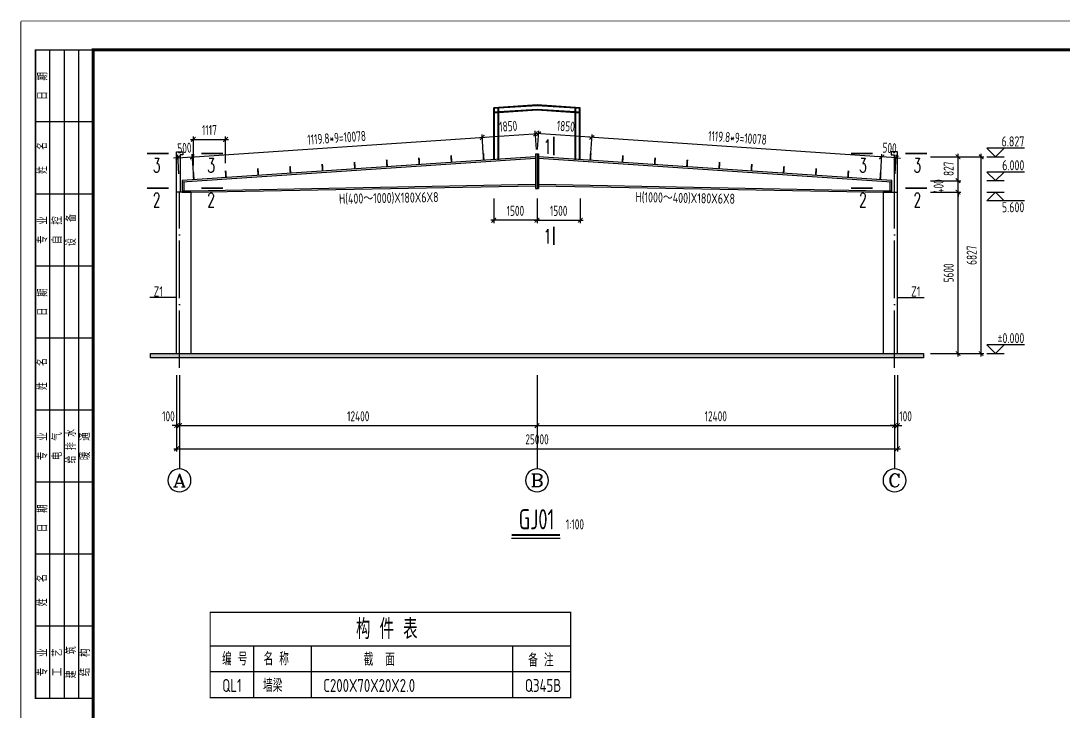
# Model space of a CAD drawing. Extents: x 287065 to 1473467, y 284802 to 344222.
# Drawn here: x 1255547 to 1291693, y 302877 to 326832 of the extents above; entities that cross this region are included whole.
import ezdxf
from ezdxf.enums import TextEntityAlignment as Align

# ---------------------------------------------------------------- set-up
doc = ezdxf.new("R2010")
doc.units = 0
doc.header["$LTSCALE"] = 1000
doc.linetypes.add('DOTE', pattern=[2.42, 2, -0.2, 0.02, -0.2])
doc.layers.get('0').update_dxf_attribs({"linetype": 'CONTINUOUS'})
doc.layers.get('DEFPOINTS').update_dxf_attribs({"linetype": 'CONTINUOUS'})
for name, color, linetype in [('AXIS', 8, 'DOTE'), ('AXIS_DIM', 3, 'CONTINUOUS'), ('AXIS_TEXT', 3, 'CONTINUOUS'), ('COLU', 7, 'CONTINUOUS'), ('FRAME', 3, 'CONTINUOUS'), ('SYMB', 7, 'CONTINUOUS'), ('TEXT', 7, 'CONTINUOUS'), ('THIN', 7, 'CONTINUOUS'), ('剖面', 3, 'CONTINUOUS'), ('地脚线', 7, 'CONTINUOUS'), ('填充', 8, 'CONTINUOUS'), ('檩条', 7, 'CONTINUOUS')]:
    doc.layers.add(name, color=color, linetype=linetype)
doc.layers.add('AXIS-DIM', color=3, linetype='CONTINUOUS', lineweight=15)
doc.styles.add('_TCH_AXIS', font='COMPLEX', dxfattribs={"bigfont": 'GBCBIG'})
doc.styles.add('COMPLEX', font='COMPLEX')
doc.styles.add('DXFS', font='txt.shx', dxfattribs={"width": 0.7, "bigfont": 'dxfs.shx'})
doc.styles.add('hztxt', font='tssdeng.shx', dxfattribs={"width": 0.7, "height": 10, "bigfont": 'tssdchn.shx'})
doc.styles.get("Standard").update_dxf_attribs({"font": 'tssdeng.shx', "width": 0.7, "bigfont": 'hztxt.shx'})
doc.styles.add('TSSD_Dimension', font='tssdeng.shx', dxfattribs={"width": 0.7, "bigfont": 'hztxt.shx'})
doc.styles.add('TSSD_Rein', font='tssdeng.shx', dxfattribs={"width": 0.7, "bigfont": 'hztxt.shx'})
doc.dimstyles.new('TSSD_100_100', dxfattribs={"dimtxt": 350, "dimasz": 150, "dimexe": 100, "dimexo": 250, "dimgap": 150, "dimtad": 1, "dimdec": 0, "dimzin": 0, "dimdsep": 46, "dimtxsty": 'TSSD_Dimension', "dimblk": 'ARCHTICK', "dimcen": 0, "dimdle": 100, "dimclrd": 3, "dimclre": 3, "dimclrt": 7, "dimadec": 0, "dimazin": 0, "dimtfac": 1, "dimtdec": 0, "dimtix": 1, "dimtmove": 2, "dimatfit": 3, "dimfxl": 100, "dimtolj": 1, "dimtzin": 0, "dimarcsym": 0})
doc.dimstyles.new('TSSD_100_100$0', dxfattribs={"dimtxt": 350, "dimasz": 100, "dimexe": 100, "dimexo": 250, "dimgap": 100, "dimtad": 1, "dimdec": 0, "dimzin": 0, "dimdsep": 46, "dimtxsty": 'TSSD_Rein', "dimblk": 'ARCHTICK', "dimcen": 0, "dimdle": 100, "dimclrt": 7, "dimadec": 0, "dimazin": 0, "dimtfac": 1, "dimtdec": 0, "dimtix": 1, "dimtmove": 2, "dimatfit": 3, "dimfxl": 100, "dimtolj": 1, "dimtzin": 0, "dimarcsym": 0})

# ---------------------------------------------------------------- blocks, each defined once
blk = doc.blocks.new('A$C2F0C53E4')
at = {"layer": 'FRAME', "lineweight": 18}
blk.add_line((0, 0), (0, 42000), dxfattribs=at)
at = {"layer": 'FRAME'}
for points in [[(10, 42010, 20, 20, 0), (10, 10, 20, 20, 0), (59410, 10, 20, 20, 0), (59410, 42010, 20, 20, 0)], [(2510, 41010, 100, 100, 0), (2510, 1010, 100, 100, 0), (58410, 1010, 100, 100, 0), (58410, 41010, 100, 100, 0)]]:
    blk.add_lwpolyline(points, format="xyseb", close=True, dxfattribs=at)
blk.add_lwpolyline([(2510, 41010, 50, 50, 0), (510, 41010, 50, 50, 0), (510, 18510, 50, 50, 0), (2510, 18510, 50, 50, 0)], format="xyseb", dxfattribs=at)
for points in [[(1010, 18510), (1010, 41010)], [(1510, 18510), (1510, 41010)], [(2010, 18510), (2010, 41010)], [(2510, 38510), (510, 38510)], [(2510, 36010), (510, 36010)], [(2510, 33510), (510, 33510)], [(2510, 31010), (510, 31010)], [(2510, 28510), (510, 28510)], [(2510, 26010), (510, 26010)], [(2510, 23510), (510, 23510)], [(2510, 21010), (510, 21010)]]:
    blk.add_lwpolyline(points, dxfattribs=at)
at = {"layer": 'FRAME', "char_height": 300, "attachment_point": 5, "rotation": 90, "style": 'DXFS'}
for s, insert, width in [('{\\f宋体|b0|i0|c134|p2;日\\Ftxt.shx,dxfs.shx|c134;  \\f宋体|b0|i0|c134|p2;期\\P}', (760, 39760), 1132.5), ('姓   名', (760, 37260), 1185), ('{\\f宋体|b0|i0|c134|p2;专\\Ftxt.shx,dxfs.shx|c134;  \\f宋体|b0|i0|c134|p2;业\\P}', (760, 34760), 1203.38), ('{\\f宋体|b0|i0|c134|p2;自\\Ftxt.shx,dxfs.shx|c134;  \\f宋体|b0|i0|c134|p2;控\\P}', (1260, 34760), 1148.25), ('设   备', (1760, 34760), 1227), ('{\\f宋体|b0|i0|c134|p2;日\\Ftxt.shx,dxfs.shx|c134;  \\f宋体|b0|i0|c134|p2;期\\P}', (760, 32260), 1132.5), ('姓   名', (760, 29760), 1185), ('{\\f宋体|b0|i0|c134|p2;专\\Ftxt.shx,dxfs.shx|c134;  \\f宋体|b0|i0|c134|p2;业\\P}', (760, 27260), 1203.38), ('{\\f宋体|b0|i0|c134|p2;电\\Ftxt.shx,dxfs.shx|c134;  \\f宋体|b0|i0|c134|p2;气\\P}', (1260, 27260), 1182.38), ('给 排 水', (1760, 27260), 1352.62), ('{\\f宋体|b0|i0|c134|p2;暖\\Ftxt.shx,dxfs.shx|c134;  \\f宋体|b0|i0|c134|p2;通\\P}', (2230, 27260), 1200.75), ('{\\f宋体|b0|i0|c134|p2;日\\Ftxt.shx,dxfs.shx|c134;  \\f宋体|b0|i0|c134|p2;期\\P}', (760, 24760), 1132.5), ('姓   名', (760, 22260), 1185), ('{\\f宋体|b0|i0|c134|p2;专\\Ftxt.shx,dxfs.shx|c134;  \\f宋体|b0|i0|c134|p2;业\\P}', (760, 19760), 1203.38), ('{\\f宋体|b0|i0|c134|p2;工\\Ftxt.shx,dxfs.shx|c134;  \\f宋体|b0|i0|c134|p2;艺\\P}', (1260, 19760), 1177.12), ('建   筑', (1760, 19760), 1206), ('{\\f宋体|b0|i0|c134|p2;结\\Ftxt.shx,dxfs.shx|c134;  \\f宋体|b0|i0|c134|p2;构\\P}', (2230, 19760), 1192.88)]:
    blk.add_mtext(s, dxfattribs=dict(at, insert=insert, width=width))
blk = doc.blocks.new('_ARCHTICK')
at = {"color": 0}
blk.add_lwpolyline([(-0.53, -0.53, 0.25, 0.25, 0), (0.53, 0.53, 0.5, 0.5, 0)], format="xyseb", dxfattribs=at)
blk = doc.blocks.new('*D609')
at = {"layer": 'AXIS_DIM', "color": 3, "lineweight": -2}
for p, q in [((1261047, 314535), (1261047, 312685)), ((1273447, 314535), (1273447, 312685)), ((1260947, 312785), (1273547, 312785))]:
    blk.add_line(p, q, dxfattribs=at)
at = {"layer": 'DEFPOINTS', "color": 0}
for p in [(1261047, 314785), (1273447, 314785), (1273447, 312785)]:
    blk.add_point(p, dxfattribs=at)
at = {"layer": 'AXIS_DIM', "color": 3, "lineweight": -2, "xscale": 150, "yscale": 150, "zscale": 150, "rotation": 180}
blk.add_blockref('_ARCHTICK', (1261047, 312785), dxfattribs=at)
at = {"layer": 'AXIS_DIM', "color": 3, "lineweight": -2, "xscale": 150, "yscale": 150, "zscale": 150}
blk.add_blockref('_ARCHTICK', (1273447, 312785), dxfattribs=at)
at = {"layer": 'AXIS_DIM', "color": 7, "insert": (1267247, 313110), "char_height": 350, "attachment_point": 5, "style": 'TSSD_Dimension'}
blk.add_mtext('\\A1;12400', dxfattribs=at)
blk = doc.blocks.new('*D610')
at = {"layer": 'AXIS_DIM', "color": 3, "lineweight": -2}
for p, q in [((1273447, 314535), (1273447, 312685)), ((1285847, 314535), (1285847, 312685)), ((1273347, 312785), (1285947, 312785))]:
    blk.add_line(p, q, dxfattribs=at)
at = {"layer": 'DEFPOINTS', "color": 0}
for p in [(1273447, 314785), (1285847, 314785), (1285847, 312785)]:
    blk.add_point(p, dxfattribs=at)
at = {"layer": 'AXIS_DIM', "color": 3, "lineweight": -2, "xscale": 150, "yscale": 150, "zscale": 150, "rotation": 180}
blk.add_blockref('_ARCHTICK', (1273447, 312785), dxfattribs=at)
at = {"layer": 'AXIS_DIM', "color": 3, "lineweight": -2, "xscale": 150, "yscale": 150, "zscale": 150}
blk.add_blockref('_ARCHTICK', (1285847, 312785), dxfattribs=at)
at = {"layer": 'AXIS_DIM', "color": 7, "insert": (1279647, 313110), "char_height": 350, "attachment_point": 5, "style": 'TSSD_Dimension'}
blk.add_mtext('\\A1;12400', dxfattribs=at)
blk = doc.blocks.new('*D611')
at = {"layer": 'AXIS_DIM', "color": 3, "lineweight": -2}
for p, q in [((1285847, 314535), (1285847, 312685)), ((1285947, 314535), (1285947, 312685)), ((1285847, 312785), (1285697, 312785)), ((1285847, 312785), (1285947, 312785)), ((1285947, 312785), (1286097, 312785))]:
    blk.add_line(p, q, dxfattribs=at)
at = {"layer": 'DEFPOINTS', "color": 0}
for p in [(1285847, 314785), (1285947, 314785), (1285947, 312785)]:
    blk.add_point(p, dxfattribs=at)
at = {"layer": 'AXIS_DIM', "color": 3, "lineweight": -2, "xscale": 150, "yscale": 150, "zscale": 150}
blk.add_blockref('_ARCHTICK', (1285847, 312785), dxfattribs=at)
at = {"layer": 'AXIS_DIM', "color": 3, "lineweight": -2, "xscale": 150, "yscale": 150, "zscale": 150, "rotation": 180}
blk.add_blockref('_ARCHTICK', (1285947, 312785), dxfattribs=at)
at = {"layer": 'AXIS_DIM', "color": 7, "insert": (1286229, 313110), "char_height": 350, "attachment_point": 5, "style": 'TSSD_Dimension'}
blk.add_mtext('\\A1;100', dxfattribs=at)
blk = doc.blocks.new('*D612')
at = {"layer": 'AXIS_DIM', "color": 3, "lineweight": -2}
for p, q in [((1260947, 314535), (1260947, 311885)), ((1285947, 314535), (1285947, 311885)), ((1260847, 311985), (1286047, 311985))]:
    blk.add_line(p, q, dxfattribs=at)
at = {"layer": 'DEFPOINTS', "color": 0}
for p in [(1260947, 314785), (1285947, 314785), (1285947, 311985)]:
    blk.add_point(p, dxfattribs=at)
at = {"layer": 'AXIS_DIM', "color": 3, "lineweight": -2, "xscale": 150, "yscale": 150, "zscale": 150, "rotation": 180}
blk.add_blockref('_ARCHTICK', (1260947, 311985), dxfattribs=at)
at = {"layer": 'AXIS_DIM', "color": 3, "lineweight": -2, "xscale": 150, "yscale": 150, "zscale": 150}
blk.add_blockref('_ARCHTICK', (1285947, 311985), dxfattribs=at)
at = {"layer": 'AXIS_DIM', "color": 7, "insert": (1273447, 312310), "char_height": 350, "attachment_point": 5, "style": 'TSSD_Dimension'}
blk.add_mtext('\\A1;25000', dxfattribs=at)
blk = doc.blocks.new('_AXISO')
blk.add_circle((0, 0), 0.5)
at = {"layer": 'AXIS_TEXT', "style": 'COMPLEX', "width": 1.041667}
blk.add_attdef('A', text='', height=0.56, dxfattribs=at).set_placement((-0.25, -0.28), (0.25, -0.28), align=Align.FIT)
blk = doc.blocks.new('*D613')
at = {"layer": 'AXIS_DIM', "color": 3, "lineweight": -2}
for p, q in [((1260947, 314535), (1260947, 312685)), ((1261047, 314535), (1261047, 312685)), ((1260947, 312785), (1260797, 312785)), ((1261047, 312785), (1260947, 312785)), ((1261047, 312785), (1261197, 312785))]:
    blk.add_line(p, q, dxfattribs=at)
at = {"layer": 'DEFPOINTS', "color": 0}
for p in [(1260947, 314785), (1261047, 314785), (1260947, 312785)]:
    blk.add_point(p, dxfattribs=at)
at = {"layer": 'AXIS_DIM', "color": 3, "lineweight": -2, "xscale": 150, "yscale": 150, "zscale": 150}
blk.add_blockref('_ARCHTICK', (1260947, 312785), dxfattribs=at)
at = {"layer": 'AXIS_DIM', "color": 3, "lineweight": -2, "xscale": 150, "yscale": 150, "zscale": 150, "rotation": 180}
blk.add_blockref('_ARCHTICK', (1261047, 312785), dxfattribs=at)
at = {"layer": 'AXIS_DIM', "color": 7, "insert": (1260665, 313110), "char_height": 350, "attachment_point": 5, "style": 'TSSD_Dimension'}
blk.add_mtext('\\A1;100', dxfattribs=at)
blk = doc.blocks.new('*D614')
at = {"layer": 'AXIS_DIM', "color": 3, "lineweight": -2}
for p, q in [((1271947, 320664), (1271947, 319814)), ((1273447, 320664), (1273447, 319814)), ((1273547, 319914), (1271847, 319914))]:
    blk.add_line(p, q, dxfattribs=at)
at = {"layer": 'DEFPOINTS', "color": 0}
for p in [(1271947, 320914), (1273447, 320914), (1271947, 319914)]:
    blk.add_point(p, dxfattribs=at)
at = {"layer": 'AXIS_DIM', "color": 3, "lineweight": -2, "xscale": 150, "yscale": 150, "zscale": 150, "rotation": 180}
blk.add_blockref('_ARCHTICK', (1271947, 319914), dxfattribs=at)
at = {"layer": 'AXIS_DIM', "color": 3, "lineweight": -2, "xscale": 150, "yscale": 150, "zscale": 150}
blk.add_blockref('_ARCHTICK', (1273447, 319914), dxfattribs=at)
at = {"layer": 'AXIS_DIM', "color": 7, "insert": (1272697, 320239), "char_height": 350, "attachment_point": 5, "style": 'TSSD_Dimension'}
blk.add_mtext('\\A1;1500', dxfattribs=at)
blk = doc.blocks.new('*D615')
at = {"layer": 'AXIS_DIM', "color": 3, "lineweight": -2}
for p, q in [((1273447, 320664), (1273447, 319814)), ((1274947, 320664), (1274947, 319814)), ((1273347, 319914), (1275047, 319914))]:
    blk.add_line(p, q, dxfattribs=at)
at = {"layer": 'DEFPOINTS', "color": 0}
for p in [(1273447, 320914), (1274947, 320914), (1274947, 319914)]:
    blk.add_point(p, dxfattribs=at)
at = {"layer": 'AXIS_DIM', "color": 3, "lineweight": -2, "xscale": 150, "yscale": 150, "zscale": 150, "rotation": 180}
blk.add_blockref('_ARCHTICK', (1273447, 319914), dxfattribs=at)
at = {"layer": 'AXIS_DIM', "color": 3, "lineweight": -2, "xscale": 150, "yscale": 150, "zscale": 150}
blk.add_blockref('_ARCHTICK', (1274947, 319914), dxfattribs=at)
at = {"layer": 'AXIS_DIM', "color": 7, "insert": (1274197, 320239), "char_height": 350, "attachment_point": 5, "style": 'TSSD_Dimension'}
blk.add_mtext('\\A1;1500', dxfattribs=at)
blk = doc.blocks.new('*D616')
at = {"layer": 'AXIS_DIM', "color": 3, "lineweight": -2}
for p, q in [((1261392, 322104), (1271647, 322793)), ((1271584, 322238), (1271540, 322886)), ((1261529, 321562), (1261485, 322210))]:
    blk.add_line(p, q, dxfattribs=at)
at = {"layer": 'DEFPOINTS', "color": 0}
for p in [(1271547, 322787), (1271601, 321988), (1261546, 321312)]:
    blk.add_point(p, dxfattribs=at)
at = {"layer": 'AXIS_DIM', "color": 3, "lineweight": -2, "xscale": 150, "yscale": 150, "zscale": 150}
for p, rotation in [((1271547, 322787), 3.846536678517954), ((1261492, 322111), 183.846536678518)]:
    blk.add_blockref('_ARCHTICK', p, dxfattribs=dict(at, rotation=rotation))
at = {"layer": 'AXIS_DIM', "color": 7, "insert": (1266498, 322773), "char_height": 350, "attachment_point": 5, "rotation": 3.8465, "style": 'TSSD_Dimension'}
blk.add_mtext('\\A1;1119.8*9=10078', dxfattribs=at)
blk = doc.blocks.new('*D617')
at = {"layer": 'AXIS_DIM', "color": 3, "lineweight": -2}
for p, q in [((1271447, 322780), (1273493, 322917)), ((1271584, 322238), (1271540, 322886)), ((1273430, 322362), (1273387, 323010))]:
    blk.add_line(p, q, dxfattribs=at)
at = {"layer": 'DEFPOINTS', "color": 0}
for p in [(1273393, 322911), (1273447, 322112), (1271601, 321988)]:
    blk.add_point(p, dxfattribs=at)
at = {"layer": 'AXIS_DIM', "color": 3, "lineweight": -2, "xscale": 150, "yscale": 150, "zscale": 150}
for p, rotation in [((1271547, 322787), 183.8465366785145), ((1273393, 322911), 3.846536678514429)]:
    blk.add_blockref('_ARCHTICK', p, dxfattribs=dict(at, rotation=rotation))
at = {"layer": 'AXIS_DIM', "color": 7, "insert": (1272448, 323173), "char_height": 350, "attachment_point": 5, "rotation": 3.8465, "style": 'TSSD_Dimension'}
blk.add_mtext('\\A1;1850', dxfattribs=at)
blk = doc.blocks.new('*D618')
at = {"layer": 'AXIS_DIM', "color": 3, "lineweight": -2}
for p, q in [((1260993, 322077), (1260844, 322067)), ((1261030, 321528), (1260987, 322177)), ((1260993, 322077), (1261492, 322111)), ((1261529, 321562), (1261485, 322210)), ((1261492, 322111), (1261642, 322121))]:
    blk.add_line(p, q, dxfattribs=at)
at = {"layer": 'DEFPOINTS', "color": 0}
for p in [(1261492, 322111), (1261047, 321279), (1261546, 321312)]:
    blk.add_point(p, dxfattribs=at)
at = {"layer": 'AXIS_DIM', "color": 3, "lineweight": -2, "xscale": 150, "yscale": 150, "zscale": 150}
for p, rotation in [((1260993, 322077), 3.846536678525716), ((1261492, 322111), 183.8465366785258)]:
    blk.add_blockref('_ARCHTICK', p, dxfattribs=dict(at, rotation=rotation))
at = {"layer": 'AXIS_DIM', "color": 7, "insert": (1261221, 322418), "char_height": 350, "attachment_point": 5, "rotation": 3.8465, "style": 'TSSD_Dimension'}
blk.add_mtext('\\A1;500', dxfattribs=at)
blk = doc.blocks.new('*D619')
at = {"layer": 'AXIS_DIM', "color": 3, "lineweight": -2}
for p, q in [((1285502, 322104), (1275247, 322793)), ((1275310, 322238), (1275354, 322886)), ((1285365, 321562), (1285408, 322210))]:
    blk.add_line(p, q, dxfattribs=at)
at = {"layer": 'DEFPOINTS', "color": 0}
for p in [(1275347, 322787), (1275293, 321988), (1285348, 321312)]:
    blk.add_point(p, dxfattribs=at)
at = {"layer": 'AXIS_DIM', "color": 3, "lineweight": -2, "xscale": 150, "yscale": 150, "zscale": 150}
for p, rotation in [((1275347, 322787), 176.153463321482), ((1285402, 322111), 356.153463321482)]:
    blk.add_blockref('_ARCHTICK', p, dxfattribs=dict(at, rotation=rotation))
at = {"layer": 'AXIS_DIM', "color": 7, "insert": (1280396, 322773), "char_height": 350, "attachment_point": 5, "rotation": 356.1535, "style": 'TSSD_Dimension'}
blk.add_mtext('\\A1;1119.8*9=10078', dxfattribs=at)
blk = doc.blocks.new('*D620')
at = {"layer": 'AXIS_DIM', "color": 3, "lineweight": -2}
for p, q in [((1275447, 322780), (1273401, 322917)), ((1273464, 322362), (1273507, 323010)), ((1275310, 322238), (1275354, 322886))]:
    blk.add_line(p, q, dxfattribs=at)
at = {"layer": 'DEFPOINTS', "color": 0}
for p in [(1273501, 322911), (1273447, 322112), (1275293, 321988)]:
    blk.add_point(p, dxfattribs=at)
at = {"layer": 'AXIS_DIM', "color": 3, "lineweight": -2, "xscale": 150, "yscale": 150, "zscale": 150}
for p, rotation in [((1273501, 322911), 176.1534633214856), ((1275347, 322787), 356.1534633214856)]:
    blk.add_blockref('_ARCHTICK', p, dxfattribs=dict(at, rotation=rotation))
at = {"layer": 'AXIS_DIM', "color": 7, "insert": (1274446, 323173), "char_height": 350, "attachment_point": 5, "rotation": 356.1535, "style": 'TSSD_Dimension'}
blk.add_mtext('\\A1;1850', dxfattribs=at)
blk = doc.blocks.new('*D621')
at = {"layer": 'AXIS_DIM', "color": 3, "lineweight": -2}
for p, q in [((1285402, 322111), (1285252, 322121)), ((1285365, 321562), (1285408, 322210)), ((1285901, 322077), (1285402, 322111)), ((1285864, 321528), (1285907, 322177)), ((1285901, 322077), (1286050, 322067))]:
    blk.add_line(p, q, dxfattribs=at)
at = {"layer": 'DEFPOINTS', "color": 0}
for p in [(1285402, 322111), (1285348, 321312), (1285847, 321279)]:
    blk.add_point(p, dxfattribs=at)
at = {"layer": 'AXIS_DIM', "color": 3, "lineweight": -2, "xscale": 150, "yscale": 150, "zscale": 150}
for p, rotation in [((1285402, 322111), 356.1534633214742), ((1285901, 322077), 176.1534633214742)]:
    blk.add_blockref('_ARCHTICK', p, dxfattribs=dict(at, rotation=rotation))
at = {"layer": 'AXIS_DIM', "color": 7, "insert": (1285673, 322418), "char_height": 350, "attachment_point": 5, "rotation": 356.1535, "style": 'TSSD_Dimension'}
blk.add_mtext('\\A1;500', dxfattribs=at)
blk = doc.blocks.new('*D622')
at = {"layer": 'AXIS_DIM', "color": 3, "lineweight": -2}
for p, q in [((1261529, 321812), (1261529, 322817)), ((1262646, 321887), (1262646, 322817)), ((1261429, 322717), (1262746, 322717))]:
    blk.add_line(p, q, dxfattribs=at)
at = {"layer": 'DEFPOINTS', "color": 0}
for p in [(1262646, 322717), (1261529, 321562), (1262646, 321637)]:
    blk.add_point(p, dxfattribs=at)
at = {"layer": 'AXIS_DIM', "color": 3, "lineweight": -2, "xscale": 150, "yscale": 150, "zscale": 150, "rotation": 180}
blk.add_blockref('_ARCHTICK', (1261529, 322717), dxfattribs=at)
at = {"layer": 'AXIS_DIM', "color": 3, "lineweight": -2, "xscale": 150, "yscale": 150, "zscale": 150}
blk.add_blockref('_ARCHTICK', (1262646, 322717), dxfattribs=at)
at = {"layer": 'AXIS_DIM', "color": 7, "insert": (1262088, 323042), "char_height": 350, "attachment_point": 5, "style": 'TSSD_Dimension'}
blk.add_mtext('\\A1;1117', dxfattribs=at)
blk = doc.blocks.new('*D623')
at = {"layer": 'AXIS-DIM', "color": 3, "lineweight": -2}
for p, q in [((1288047, 315185), (1288047, 320985)), ((1287097, 320885), (1288147, 320885)), ((1287097, 315285), (1288147, 315285))]:
    blk.add_line(p, q, dxfattribs=at)
at = {"layer": 'DEFPOINTS', "color": 0}
for p in [(1286847, 320885, -100), (1288047, 320885), (1286847, 315285, -100)]:
    blk.add_point(p, dxfattribs=at)
at = {"layer": 'AXIS-DIM', "color": 3, "lineweight": -2, "xscale": 150, "yscale": 150, "zscale": 150}
for p, rotation in [((1288047, 320885), 90), ((1288047, 315285), 270)]:
    blk.add_blockref('_ARCHTICK', p, dxfattribs=dict(at, rotation=rotation))
at = {"layer": 'AXIS-DIM', "color": 7, "insert": (1287722, 318085), "char_height": 350, "attachment_point": 5, "rotation": 90, "style": 'TSSD_Dimension'}
blk.add_mtext('\\A1;5600', dxfattribs=at)
blk = doc.blocks.new('*D624')
at = {"layer": 'AXIS-DIM', "color": 3, "lineweight": -2}
for p, q in [((1287097, 322112), (1288947, 322112)), ((1288847, 315185), (1288847, 322212)), ((1287097, 315285), (1288947, 315285))]:
    blk.add_line(p, q, dxfattribs=at)
at = {"layer": 'DEFPOINTS', "color": 0}
for p in [(1286847, 322112, -100), (1288847, 322112), (1286847, 315285, -100)]:
    blk.add_point(p, dxfattribs=at)
at = {"layer": 'AXIS-DIM', "color": 3, "lineweight": -2, "xscale": 150, "yscale": 150, "zscale": 150}
for p, rotation in [((1288847, 322112), 90), ((1288847, 315285), 270)]:
    blk.add_blockref('_ARCHTICK', p, dxfattribs=dict(at, rotation=rotation))
at = {"layer": 'AXIS-DIM', "color": 7, "insert": (1288522, 318699), "char_height": 350, "attachment_point": 5, "rotation": 90, "style": 'TSSD_Dimension'}
blk.add_mtext('\\A1;6827', dxfattribs=at)
blk = doc.blocks.new('*D625')
at = {"layer": 'AXIS-DIM', "color": 3, "lineweight": -2}
for p, q in [((1288047, 321285), (1288047, 321435)), ((1287097, 321285), (1288147, 321285)), ((1288047, 320885), (1288047, 321285)), ((1287097, 320885), (1288147, 320885)), ((1288047, 320885), (1288047, 320735))]:
    blk.add_line(p, q, dxfattribs=at)
at = {"layer": 'DEFPOINTS', "color": 0}
for p in [(1286847, 321285), (1288047, 321285), (1286847, 320885)]:
    blk.add_point(p, dxfattribs=at)
at = {"layer": 'AXIS-DIM', "color": 3, "lineweight": -2, "xscale": 150, "yscale": 150, "zscale": 150}
for p, rotation in [((1288047, 321285), 270), ((1288047, 320885), 90)]:
    blk.add_blockref('_ARCHTICK', p, dxfattribs=dict(at, rotation=rotation))
at = {"layer": 'AXIS-DIM', "color": 7, "insert": (1287372, 321085), "char_height": 350, "attachment_point": 5, "rotation": 90, "style": 'TSSD_Dimension'}
blk.add_mtext('\\A1;400', dxfattribs=at)
blk = doc.blocks.new('*D626')
at = {"layer": 'AXIS-DIM', "color": 3, "lineweight": -2}
for p, q in [((1287097, 322112), (1288147, 322112)), ((1288047, 321185), (1288047, 322212)), ((1287097, 321285), (1288147, 321285))]:
    blk.add_line(p, q, dxfattribs=at)
at = {"layer": 'DEFPOINTS', "color": 0}
for p in [(1286847, 322112), (1288047, 322112), (1286847, 321285)]:
    blk.add_point(p, dxfattribs=at)
at = {"layer": 'AXIS-DIM', "color": 3, "lineweight": -2, "xscale": 150, "yscale": 150, "zscale": 150}
for p, rotation in [((1288047, 322112), 90), ((1288047, 321285), 270)]:
    blk.add_blockref('_ARCHTICK', p, dxfattribs=dict(at, rotation=rotation))
at = {"layer": 'AXIS-DIM', "color": 7, "insert": (1287722, 321699), "char_height": 350, "attachment_point": 5, "rotation": 90, "style": 'TSSD_Dimension'}
blk.add_mtext('\\A1;827', dxfattribs=at)

msp = doc.modelspace()

# ---------------------------------------------------------------- linework, layer by layer
at = {"layer": 'AXIS'}
for p, q in [((1261046.971, 314785.494), (1261046.971, 320885.494)), ((1285846.971, 314785.494), (1285846.971, 320885.494))]:
    msp.add_line(p, q, dxfattribs=at)
at = {"layer": 'AXIS_TEXT'}
for p, q in [((1261046.971, 314535.494), (1261046.971, 311285.494)), ((1273446.971, 314535.494), (1273446.971, 311285.494)), ((1285846.971, 314535.494), (1285846.971, 311285.494))]:
    msp.add_line(p, q, dxfattribs=at)
at = {"layer": 'COLU'}
for p, q in [((1261446.971, 320886.395), (1261446.971, 315285.494)), ((1285446.971, 320886.395), (1285446.971, 315285.494))]:
    msp.add_line(p, q, dxfattribs=at)
at = {"layer": 'COLU', "color": 8}
for points in [[(1271946.971, 322011.641), (1271946.971, 323811.641)], [(1271971.971, 322011.641), (1271971.971, 323813.322)], [(1272101.971, 322011.641), (1272101.971, 323822.062)], [(1272126.971, 322011.641), (1272126.971, 323823.743)], [(1274766.971, 322011.641), (1274766.971, 323823.743)], [(1274791.971, 322011.641), (1274791.971, 323822.062)], [(1274921.971, 322011.641), (1274921.971, 323813.322)], [(1274946.971, 322011.641), (1274946.971, 323811.641)]]:
    msp.add_lwpolyline(points, dxfattribs=at)
at = {"layer": 'COLU'}
for points in [[(1260946.971, 315285.494), (1260946.971, 322286.395), (1261166.971, 322286.395), (1261166.971, 322186.395), (1261066.971, 322186.395), (1261066.971, 320886.395)], [(1285946.971, 315285.494), (1285946.971, 322286.395), (1285726.971, 322286.395), (1285726.971, 322186.395), (1285826.971, 322186.395), (1285826.971, 320886.395)], [(1261446.971, 320886.395), (1260946.971, 320886.395)], [(1285446.971, 320886.395), (1285946.971, 320886.395)]]:
    msp.add_lwpolyline(points, dxfattribs=at)
at = {"layer": 'TEXT'}
for p, q in [((1260946.971, 317228.381), (1260022.516, 317228.381)), ((1285946.971, 317228.381), (1286871.427, 317228.381)), ((1272567.359, 308885.494), (1274246.083, 308885.494)), ((1262112.831, 305148.086), (1274612.482, 305148.086)), ((1263612.922, 305148.086), (1263612.922, 303348.086)), ((1265612.691, 305148.086), (1265612.691, 303348.086)), ((1272612.46, 303348.086), (1272612.46, 305148.086)), ((1262112.831, 304248.086), (1274612.482, 304248.086)), ((1262112.831, 304248.086), (1274612.482, 304248.086))]:
    msp.add_line(p, q, dxfattribs=at)
at = {"layer": 'TEXT', "const_width": 60, "elevation": -200}
for points in [[(1274034.32, 322812.645), (1274034.32, 322167.401)], [(1274034.32, 319693.808), (1274034.32, 319048.563)]]:
    msp.add_lwpolyline(points, dxfattribs=at)
at = {"layer": 'TEXT'}
for points, const_width in [([(1259920.093, 322231.356), (1260673.232, 322231.356)], 60), ([(1261807.037, 322231.356), (1262560.177, 322231.356)], 60), ([(1285086.905, 322231.356), (1284333.765, 322231.356)], 60), ([(1286973.85, 322231.356), (1286220.71, 322231.356)], 60), ([(1259920.093, 321029.731), (1260673.232, 321029.731)], 60), ([(1261807.037, 321029.731), (1262560.177, 321029.731)], 60), ([(1285086.905, 321029.731), (1284333.765, 321029.731)], 60), ([(1286973.85, 321029.731), (1286220.71, 321029.731)], 60), ([(1274246.083, 308985.494), (1272567.359, 308985.494)], 70), ([(1274612.482, 303348.086), (1274612.482, 306305.262), (1262112.831, 306305.262), (1262112.831, 303348.086), (1274612.482, 303348.086)], 45)]:
    msp.add_lwpolyline(points, dxfattribs=dict(at, const_width=const_width))
at = {"layer": 'THIN'}
for points in [[(1290347.244, 322412.494), (1289046.956, 322412.494), (1289346.956, 322112.494), (1289646.956, 322412.494)], [(1289046.956, 322112.494), (1289646.956, 322112.494)], [(1290347.244, 321585.494), (1289046.956, 321585.494), (1289346.956, 321285.494), (1289646.956, 321585.494)], [(1289046.956, 321285.494), (1289646.956, 321285.494)], [(1290347.244, 320585.494), (1289046.956, 320585.494), (1289346.956, 320885.494), (1289646.956, 320585.494)], [(1289046.956, 320885.494), (1289646.956, 320885.494)]]:
    msp.add_lwpolyline(points, dxfattribs=at)
at = {"layer": 'THIN', "elevation": 100}
for points in [[(1290347.244, 315585.494), (1289046.956, 315585.494), (1289346.956, 315285.494), (1289646.956, 315585.494)], [(1289046.956, 315285.494), (1289646.956, 315285.494)]]:
    msp.add_lwpolyline(points, dxfattribs=at)
at = {"layer": '剖面'}
for p, q in [((1273396.971, 322109.133), (1261146.971, 321285.494)), ((1273396.971, 322059.02), (1261146.971, 321235.381)), ((1273396.971, 322212.494), (1273396.971, 321012.186)), ((1273446.971, 322212.494), (1273446.971, 321012.186)), ((1273496.971, 322212.494), (1273496.971, 321012.186)), ((1285746.971, 321285.494), (1273496.971, 322109.133)), ((1285746.971, 321235.381), (1273496.971, 322059.02)), ((1261146.971, 321285.494), (1261146.971, 320886.381)), ((1261196.971, 321238.743), (1261196.971, 320936.381)), ((1261445.35, 320936.381), (1273396.971, 321161.657)), ((1261445.617, 320886.381), (1273396.971, 321111.246)), ((1273496.971, 321161.657), (1285448.592, 320936.381)), ((1273496.971, 321111.654), (1285448.326, 320886.381)), ((1285696.971, 320936.381), (1285696.971, 321238.743)), ((1285746.971, 320886.381), (1285746.971, 321285.494)), ((1261146.971, 320936.381), (1261445.35, 320936.381)), ((1261146.971, 320886.381), (1261445.617, 320886.381)), ((1285448.326, 320886.381), (1285746.971, 320886.381)), ((1285448.592, 320936.381), (1285746.971, 320936.381))]:
    msp.add_line(p, q, dxfattribs=at)
at = {"layer": '剖面', "color": 8}
for points in [[(1273446.971, 323912.494), (1271946.971, 323811.641)], [(1273448.648, 323887.551), (1272126.971, 323798.687)], [(1274766.971, 323798.687), (1273445.294, 323887.551)], [(1274946.971, 323811.641), (1273446.971, 323912.494)], [(1271946.971, 323656.291), (1271945.294, 323656.178)], [(1272101.971, 323797.006), (1271971.971, 323788.265)], [(1272101.971, 323666.712), (1271971.971, 323657.972)], [(1272101.971, 323641.656), (1271971.971, 323632.915)], [(1274766.971, 323668.393), (1273446.971, 323757.144), (1272126.971, 323668.393)], [(1274766.971, 323643.337), (1273446.971, 323732.088), (1272126.971, 323643.337)], [(1274921.971, 323788.265), (1274791.971, 323797.006)], [(1274921.971, 323657.972), (1274791.971, 323666.712)], [(1274921.971, 323632.915), (1274791.971, 323641.656)]]:
    msp.add_lwpolyline(points, dxfattribs=at)
at = {"layer": '剖面'}
for points in [[(1273396.971, 322212.494), (1273496.971, 322212.494)], [(1273396.971, 321012.186), (1273496.971, 321012.186)]]:
    msp.add_lwpolyline(points, dxfattribs=at)
at = {"layer": '地脚线'}
msp.add_lwpolyline([(1260046.971, 315135.494), (1260046.971, 315285.494), (1286846.971, 315285.494), (1286846.971, 315135.494)], close=True, dxfattribs=at)
msp.add_solid([(1260046.971, 315135.494), (1260046.971, 315285.494), (1286846.971, 315135.494), (1286846.971, 315285.494)], dxfattribs=at)
at = {"layer": '檩条', "const_width": 60}
for points in [[(1269349.861, 322087.586), (1269366.632, 321838.15)], [(1270467.116, 322162.706), (1270483.887, 321913.269)], [(1271583.982, 322237.799), (1271600.753, 321988.362)], [(1275309.961, 322237.799), (1275293.19, 321988.362)], [(1276426.827, 322162.706), (1276410.055, 321913.269)], [(1277544.082, 322087.586), (1277527.311, 321838.15)], [(1263763.584, 321711.989), (1263780.355, 321462.552)], [(1264880.84, 321787.108), (1264897.611, 321537.671)], [(1265998.095, 321862.228), (1266014.866, 321612.791)], [(1267115.35, 321937.347), (1267132.121, 321687.911)], [(1268232.605, 322012.467), (1268249.376, 321763.03)], [(1278661.337, 322012.467), (1278644.566, 321763.03)], [(1279778.592, 321937.347), (1279761.821, 321687.911)], [(1280895.848, 321862.228), (1280879.077, 321612.791)], [(1282013.103, 321787.108), (1281996.332, 321537.671)], [(1283130.358, 321711.989), (1283113.587, 321462.552)], [(1261529.074, 321561.75), (1261545.845, 321312.313)], [(1262646.329, 321636.869), (1262663.1, 321387.432)], [(1284247.613, 321636.869), (1284230.842, 321387.432)], [(1285364.869, 321561.75), (1285348.098, 321312.313)]]:
    msp.add_lwpolyline(points, dxfattribs=at)

# ---------------------------------------------------------------- block references
at = {"layer": 'AXIS_TEXT'}
ref = msp.add_blockref('_AXISO', (1261046.971, 310885.494), dxfattribs=dict(at, xscale=-800, yscale=800, zscale=800))
ref.add_attrib('A', 'A', dxfattribs={"height": 452.548, "style": '_TCH_AXIS', "width": 1.166667}).set_placement((1260820.697, 310659.22), (1261273.245, 310659.22), align=Align.FIT)
ref = msp.add_blockref('_AXISO', (1273446.971, 310885.494), dxfattribs=dict(at, xscale=-800, yscale=800, zscale=800))
ref.add_attrib('A', 'B', dxfattribs={"height": 452.548, "style": '_TCH_AXIS', "width": 1.235294}).set_placement((1273220.697, 310659.22), (1273673.245, 310659.22), align=Align.FIT)
ref = msp.add_blockref('_AXISO', (1285846.971, 310885.494), dxfattribs=dict(at, xscale=-800, yscale=800, zscale=800))
ref.add_attrib('A', 'C', dxfattribs={"height": 452.548, "style": '_TCH_AXIS', "width": 1.4}).set_placement((1285620.697, 310659.22), (1286073.245, 310659.22), align=Align.FIT)
at = {"layer": '填充'}
msp.add_blockref('A$C2F0C53E4', (1255546.971, 284811.708), dxfattribs=at)

# ---------------------------------------------------------------- texts
at = {"layer": 'SYMB', "width": 0.75}
for s, p in [('6.827', (1290347.244, 322472.494)), ('6.000', (1290347.244, 321645.494)), ('5.600', (1290347.244, 320188.956)), ('%%P0.000', (1290347.244, 315645.494, 100))]:
    msp.add_text(s, height=350, dxfattribs=at).set_placement(p, align=Align.RIGHT)
at = {"layer": 'TEXT'}
for s, height, style, width, p in [('1', 500, 'COMPLEX', 0.6, (1273808.438, 322468.994, -200)), ('3', 500, 'COMPLEX', 0.6, (1260258.296, 321818.141, -200)), ('3', 500, 'COMPLEX', 0.6, (1262145.241, 321818.141, -200)), ('3', 500, 'COMPLEX', 0.6, (1284748.702, 321818.141, -200)), ('3', 500, 'COMPLEX', 0.6, (1286635.646, 321818.141, -200)), ('2', 500, 'COMPLEX', 0.6, (1260258.296, 320616.516, -200)), ('2', 500, 'COMPLEX', 0.6, (1262145.241, 320616.516, -200)), ('2', 500, 'COMPLEX', 0.6, (1284748.702, 320616.516, -200)), ('2', 500, 'COMPLEX', 0.6, (1286635.646, 320616.516, -200)), ('1', 500, 'COMPLEX', 0.6, (1273808.438, 319350.156, -200)), ('构 件 表', 700, 'hztxt', 0.75, (1268236.881, 305762.344)), ('编 号', 450, 'hztxt', 0.75, (1262965.664, 304715.329)), ('名 称', 450, 'hztxt', 0.75, (1264404.602, 304715.329)), ('截  面', 450, 'hztxt', 0.75, (1267977.614, 304693.921)), ('备 注', 450, 'hztxt', 0.75, (1273581.668, 304672.325))]:
    msp.add_text(s, height=height, dxfattribs=dict(at, style=style, width=width)).set_placement(p, align=Align.MIDDLE)
at = {"layer": 'TEXT', "width": 0.75}
for s, rotation, p in [('H(400～1000)X180X6X8', 1, (1268305.793, 320686.267, 500)), ('H(1000～400)X180X6X8', 359, (1278588.15, 320686.267, 500))]:
    msp.add_text(s, height=350, rotation=rotation, dxfattribs=at).set_placement(p, align=Align.MIDDLE)
for p in [(1260313.55, 317438.771), (1286580.392, 317438.771)]:
    msp.add_text('Z1', height=350, dxfattribs=at).set_placement(p, align=Align.MIDDLE)
at = {"layer": 'TEXT', "linetype": 'ByBlock', "style": 'TSSD_Rein', "width": 0.7}
msp.add_text('GJ01', height=700, dxfattribs=at).set_placement((1274046.083, 309185.494), align=Align.RIGHT)
msp.add_text('1:100', height=350, dxfattribs=at).set_placement((1274446.083, 309185.494))
at = {"layer": 'TEXT', "style": 'hztxt', "width": 0.75}
for s, p in [('QL1', (1262529.182, 303542.937)), ('墙梁', (1263944.716, 303542.937)), ('C200X70X20X2.0', (1266034.776, 303542.937)), ('Q345B', (1273025.835, 303542.937))]:
    msp.add_text(s, height=450, dxfattribs=at).set_placement(p)

# ---------------------------------------------------------------- dimensions: what is measured, and where the dimension line sits
at = {"layer": 'AXIS-DIM'}
for base, p2, picture, middle in [((1288846.956, 322112.494, 100), (1286846.971, 322112.494), '*D624', (1288521.956, 318698.994, 100)), ((1288046.956, 320885.494, 100), (1286846.971, 320885.494), '*D623', (1287721.956, 318085.494, 100))]:
    dim = msp.add_linear_dim(base=base, p1=(1286846.971, 315285.494), p2=p2, angle=90, dimstyle='TSSD_100_100', dxfattribs=at)
    dim.commit()
    dim.dimension.update_dxf_attribs({"geometry": picture, "text_midpoint": middle})
for base, p1, p2, override, picture, middle in [((1288046.956, 322112.494), (1286846.971, 321285.494), (1286846.971, 322112.494), {"dimasz": 150, "dimgap": 150, "dimtxsty": 'TSSD_Dimension', "dimclrd": 3, "dimclre": 3}, '*D626', (1287721.956, 321698.994)), ((1288046.956, 321285.494), (1286846.971, 320885.494), (1286846.971, 321285.494), {"dimasz": 150, "dimgap": 500, "dimtxsty": 'TSSD_Dimension', "dimclrd": 3, "dimclre": 3}, '*D625', (1287371.956, 321085.494))]:
    dim = msp.add_linear_dim(base=base, p1=p1, p2=p2, angle=90, dimstyle='TSSD_100_100$0', override=override, dxfattribs=at)
    dim.commit()
    dim.dimension.update_dxf_attribs({"geometry": picture, "text_midpoint": middle})
at = {"layer": 'AXIS_DIM'}
for base, p1, p2, picture, middle in [((1262646.329, 322717.236), (1261529.074, 321561.75), (1262646.329, 321636.869), '*D622', (1262087.701, 323042.236)), ((1271946.971, 319914.432), (1273446.971, 320914.186), (1271946.971, 320914.186), '*D614', (1272696.971, 320239.432))]:
    dim = msp.add_linear_dim(base=base, p1=p1, p2=p2, dimstyle='TSSD_100_100$0', override={"dimasz": 150, "dimgap": 150, "dimtxsty": 'TSSD_Dimension', "dimclrd": 3, "dimclre": 3}, dxfattribs=at)
    dim.commit()
    dim.dimension.update_dxf_attribs({"geometry": picture, "text_midpoint": middle})
for p1, p2, distance, picture, middle in [((1271600.753, 321988.362), (1273446.971, 322112.494), 800, '*D617', (1272448.392, 323172.894)), ((1275293.19, 321988.362), (1273446.971, 322112.494), -800, '*D620', (1274445.55, 323172.894)), ((1261046.971, 321278.771), (1261545.845, 321312.313), 800, '*D618', (1261220.938, 322418.008)), ((1285846.971, 321278.771), (1285348.098, 321312.313), -800, '*D621', (1285673.004, 322418.008))]:
    dim = msp.add_aligned_dim(p1=p1, p2=p2, distance=distance, dimstyle='TSSD_100_100$0', override={"dimasz": 150, "dimgap": 150, "dimtxsty": 'TSSD_Dimension', "dimclrd": 3, "dimclre": 3}, dxfattribs=at)
    dim.commit()
    dim.dimension.update_dxf_attribs({"geometry": picture, "text_midpoint": middle})
for p1, p2, distance, picture, middle in [((1261545.845, 321312.313), (1271600.753, 321988.362), 800, '*D616', (1266497.829, 322772.803)), ((1285348.098, 321312.313), (1275293.19, 321988.362), -800, '*D619', (1280396.113, 322772.803))]:
    dim = msp.add_aligned_dim(p1=p1, p2=p2, distance=distance, text='1119.8*9=<>', dimstyle='TSSD_100_100$0', override={"dimasz": 150, "dimgap": 150, "dimtxsty": 'TSSD_Dimension', "dimclrd": 3, "dimclre": 3}, dxfattribs=at)
    dim.commit()
    dim.dimension.update_dxf_attribs({"geometry": picture, "text_midpoint": middle})
dim = msp.add_linear_dim(base=(1274946.971, 319914.432), p1=(1273446.971, 320914.186), p2=(1274946.971, 320914.186), angle=180, dimstyle='TSSD_100_100$0', override={"dimasz": 150, "dimgap": 150, "dimtxsty": 'TSSD_Dimension', "dimclrd": 3, "dimclre": 3}, dxfattribs=at)
dim.commit()
dim.dimension.update_dxf_attribs({"geometry": '*D615', "text_midpoint": (1274196.971, 320239.432)})
for base, p1, p2, angle, picture, middle in [((1260946.971, 312785.494), (1261046.971, 314785.494), (1260946.971, 314785.494), 180, '*D613', (1260664.728, 313110.494)), ((1285946.971, 312785.494), (1285846.971, 314785.494), (1285946.971, 314785.494), 0, '*D611', (1286229.215, 313110.494))]:
    dim = msp.add_linear_dim(base=base, p1=p1, p2=p2, angle=angle, dimstyle='TSSD_100_100', dxfattribs=at)
    dim.commit()
    dim.dimension.update_dxf_attribs({"geometry": picture, "text_midpoint": middle, "dimtype": 129})
for p1, p2, distance, picture, middle in [((1260946.971, 314785.494), (1285946.971, 314785.494), -2800, '*D612', (1273446.971, 312310.494)), ((1261046.971, 314785.494), (1273446.971, 314785.494), -2000, '*D609', (1267246.971, 313110.494)), ((1273446.971, 314785.494), (1285846.971, 314785.494), -2000, '*D610', (1279646.971, 313110.494))]:
    dim = msp.add_aligned_dim(p1=p1, p2=p2, distance=distance, dimstyle='TSSD_100_100', dxfattribs=at)
    dim.commit()
    dim.dimension.update_dxf_attribs({"geometry": picture, "text_midpoint": middle})

doc.saveas('drawing.dxf')
